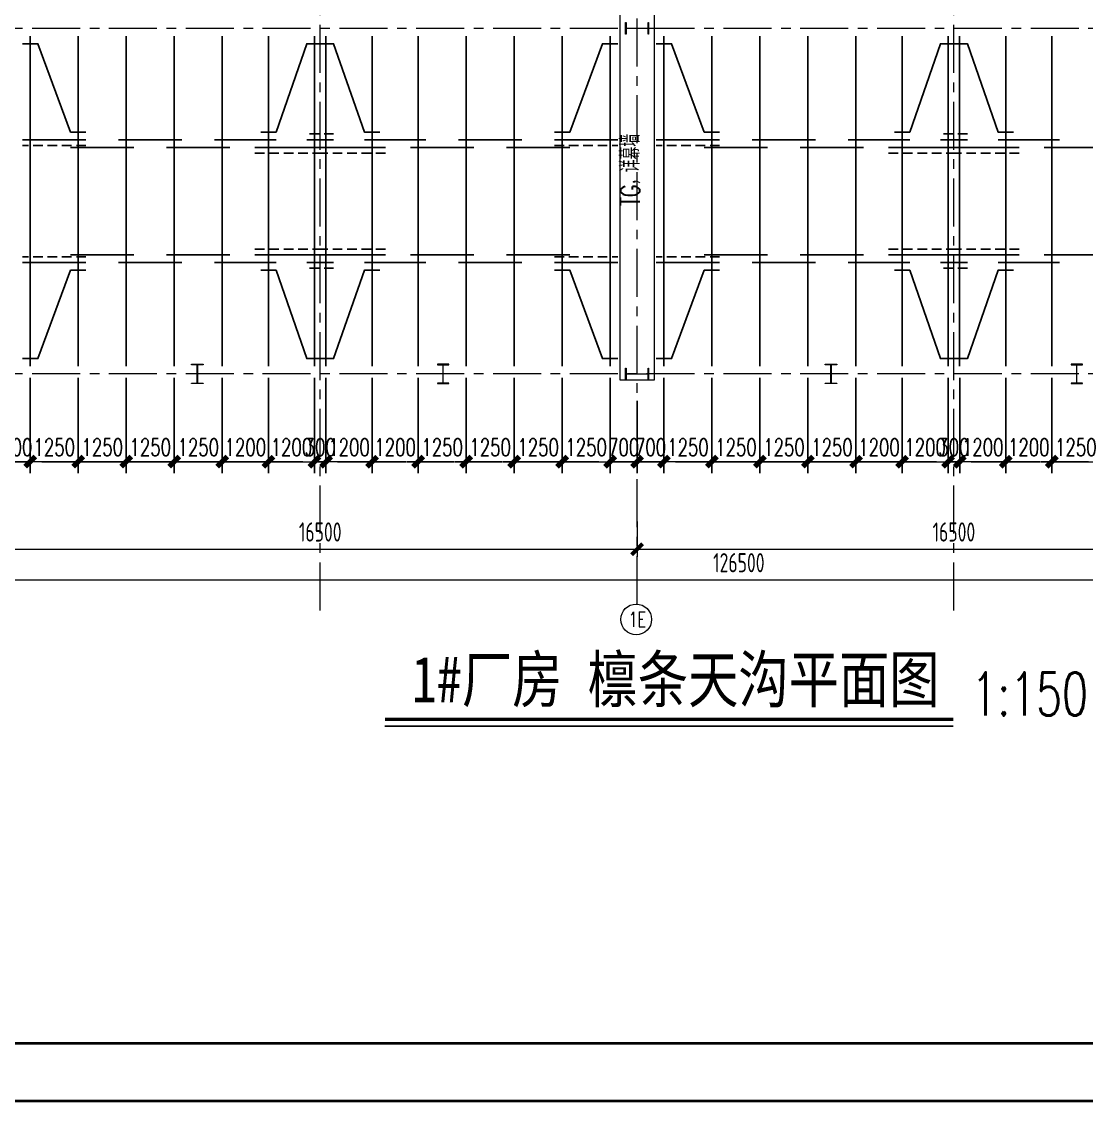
# Model space of a CAD drawing. Extents: x -1201378 to 2367219, y -619313 to 244905.
# Drawn here: x 2235117 to 2262841, y 118680 to 146827 of the extents above; entities that cross this region are included whole.
import ezdxf
from ezdxf.enums import TextEntityAlignment as Align

# ---------------------------------------------------------------- set-up
doc = ezdxf.new("R2010")
doc.units = 0
doc.header["$LTSCALE"] = 1000
doc.linetypes.add('CENTER', pattern=[2, 1.25, -0.25, 0.25, -0.25])
doc.linetypes.add('DASHED', pattern=[0.75, 0.5, -0.25])
doc.layers.get('0').update_dxf_attribs({"linetype": 'CONTINUOUS'})
doc.layers.get('Defpoints').update_dxf_attribs({"linetype": 'CONTINUOUS'})
for name, color, linetype in [('0-cxFrame', 155, 'CONTINUOUS'), ('S-SHAPE', 51, 'CONTINUOUS'), ('S-TEXT', 21, 'CONTINUOUS')]:
    doc.layers.add(name, color=color, linetype=linetype)
for name, color, linetype, lineweight in [('0-cxText', 131, 'CONTINUOUS', 25), ('S-axis', 111, 'CONTINUOUS', 0), ('S-col', 2, 'CONTINUOUS', 0), ('S-dim', 81, 'CONTINUOUS', 0), ('S-dote', 5, 'CENTER', 0), ('THIN', 7, 'CONTINUOUS', 0), ('梁', 4, 'CONTINUOUS', 18)]:
    doc.layers.add(name, color=color, linetype=linetype, lineweight=lineweight)
doc.styles.add('_TCH_AXIS', font='COMPLEX', dxfattribs={"bigfont": 'GBCBIG'})
doc.styles.add('cx_tuming', font='simhei.ttf')
doc.styles.add('cx_tuqian1', font='')
doc.styles.add('SS1', font='tj-romans1.shx', dxfattribs={"width": 0.7, "bigfont": 'tj-hztxt1.shx'})
doc.styles.add('TSSD_Dimension', font='tssdeng.shx', dxfattribs={"width": 0.7, "bigfont": 'hztxt.shx'})
doc.styles.add('TSSD_Rein', font='tj-romans1.shx', dxfattribs={"width": 0.7, "bigfont": 'tj-hztxt.shx'})
doc.styles.add('黑体', font='simhei.ttf', dxfattribs={"width": 0.8})
doc.styles.get('cx_tuqian1').set_extended_font_data('SimSun')
doc.dimstyles.new('S-150-ARCHI', dxfattribs={"dimscale": 150, "dimtxt": 3, "dimasz": 2, "dimexe": 2, "dimexo": 2, "dimgap": 1, "dimtad": 1, "dimdec": 0, "dimzin": 0, "dimdsep": 46, "dimtxsty": 'SS1', "dimblk1": 'TT', "dimblk2": 'TT', "dimsah": 1, "dimcen": 1, "dimclrd": 256, "dimclre": 256, "dimclrt": 256, "dimadec": 0, "dimazin": 0, "dimtfac": 1, "dimtdec": 0, "dimtix": 1, "dimtmove": 2, "dimatfit": 0, "dimldrblk": 'TT', "dimfxl": 2, "dimtolj": 1, "dimtzin": 0, "dimarcsym": 0})
doc.dimstyles.new('TSSD_200_200', dxfattribs={"dimtxt": 500, "dimasz": 200, "dimexe": 200, "dimexo": 500, "dimgap": 200, "dimtad": 1, "dimdec": 0, "dimzin": 0, "dimdsep": 46, "dimtxsty": 'TSSD_Dimension', "dimblk": 'ARCHTICK', "dimcen": 0, "dimdle": 200, "dimclrt": 7, "dimadec": 0, "dimazin": 0, "dimtfac": 1, "dimtdec": 0, "dimtix": 1, "dimtmove": 2, "dimatfit": 3, "dimfxl": 1, "dimtolj": 1, "dimtzin": 0, "dimarcsym": 0})

# ---------------------------------------------------------------- blocks, each defined once
blk = doc.blocks.new('TK22.A0 L(Dragon)')
at = {"layer": '0-cxFrame', "color": 7, "const_width": 0.5}
blk.add_lwpolyline([(0, 0), (-1486, 0), (-1486, 841), (0, 841)], close=True, dxfattribs=at)
at = {"layer": '0-cxFrame', "const_width": 0.5}
blk.add_lwpolyline([(-80, 10), (-1466, 10), (-1466, 831), (-80, 831)], close=True, dxfattribs=at)
at = {"style": '黑体', "flags": 4}
blk.add_attdef('图幅', text='', height=3.3, dxfattribs=at).set_placement((-40, 3), align=Align.RIGHT)
at = {"layer": '0-cxText', "flags": 4}
for tag, height, style, p in [('建设单位', 3.5, 'cx_tuming', (-45, 240)), ('项目名称', 3.5, 'cx_tuming', (-45, 210)), ('子项名称', 3.5, 'cx_tuming', (-45, 180)), ('工程编号', 3.3, 'cx_tuqian1', (-35, 165)), ('图名1', 3.5, 'cx_tuming', (-45, 87)), ('图名2', 3.5, 'cx_tuming', (-45, 79)), ('图名3', 3.5, 'cx_tuming', (-45, 71)), ('出图日期', 3.3, 'cx_tuqian1', (-39, 60)), ('专业', 3.3, 'cx_tuqian1', (-55, 52)), ('图号', 3.3, 'cx_tuqian1', (-55, 44)), ('版次', 3.3, 'cx_tuqian1', (-20, 44))]:
    blk.add_attdef(tag, text='', height=height, dxfattribs=dict(at, style=style)).set_placement(p, align=Align.MIDDLE)
at = {"layer": 'Defpoints', "color": 6, "flags": 4}
for tag, height, style, p in [('tufu', 3.3, '黑体', (-12, 12)), ('dwfname', 4, 'cx_tuqian1', (-80, 3))]:
    blk.add_attdef(tag, text='', height=height, dxfattribs=dict(at, style=style)).set_placement(p, align=Align.RIGHT)
blk = doc.blocks.new('_FZH')
at = {"layer": 'S-col'}
blk.add_lwpolyline([(-0.375, -0.188), (-0.375, 0.187), (-0.36, 0.187), (-0.36, 0.005), (0.36, 0.005), (0.36, 0.187), (0.375, 0.187), (0.375, -0.188), (0.36, -0.188), (0.36, -0.005), (-0.36, -0.005), (-0.36, -0.188)], close=True, dxfattribs=at)
blk = doc.blocks.new('w4234324')
at = {"layer": 'S-col', "xscale": 800.0000000000005, "yscale": 800.0000000000005, "zscale": 800.0000000000005}
for p in [(-193954, 750820), (-193954, 741820)]:
    blk.add_blockref('_FZH', p, dxfattribs=at)
blk = doc.blocks.new('_ArchTick')
at = {"color": 0, "linetype": 'ByBlock', "const_width": 0.5}
blk.add_lwpolyline([(-0.71, -0.71), (0.71, 0.71)], dxfattribs=at)
blk = doc.blocks.new('*D3026')
at = {"layer": 'Defpoints', "color": 0, "transparency": 16777216}
for p in [(-165358, 21687), (-148858, 21687), (-148858, 20460)]:
    blk.add_point(p, dxfattribs=at)
at = {"layer": 'S-axis', "color": 0, "lineweight": -2, "transparency": 16777216}
for p, q in [((-165358, 21187), (-165358, 20260)), ((-148858, 21187), (-148858, 20260)), ((-165558, 20460), (-148658, 20460))]:
    blk.add_line(p, q, dxfattribs=at)
at = {"layer": 'S-axis', "color": 0, "lineweight": -2, "transparency": 16777216, "xscale": 200, "yscale": 200, "zscale": 200, "rotation": 180}
blk.add_blockref('_ArchTick', (-165358, 20460), dxfattribs=at)
at = {"layer": 'S-axis', "color": 0, "lineweight": -2, "transparency": 16777216, "xscale": 200, "yscale": 200, "zscale": 200}
blk.add_blockref('_ArchTick', (-148858, 20460), dxfattribs=at)
at = {"layer": 'S-axis', "color": 7, "transparency": 16777216, "insert": (-157108, 20910), "char_height": 500, "attachment_point": 5, "style": 'TSSD_Dimension'}
blk.add_mtext('\\A1;16500', dxfattribs=at)
blk = doc.blocks.new('*D3027')
at = {"layer": 'Defpoints', "color": 0, "transparency": 16777216}
for p in [(-148858, 21687), (-132358, 21687), (-132358, 20460)]:
    blk.add_point(p, dxfattribs=at)
at = {"layer": 'S-axis', "color": 0, "lineweight": -2, "transparency": 16777216}
for p, q in [((-148858, 21187), (-148858, 20260)), ((-132358, 21187), (-132358, 20260)), ((-149058, 20460), (-132158, 20460))]:
    blk.add_line(p, q, dxfattribs=at)
at = {"layer": 'S-axis', "color": 0, "lineweight": -2, "transparency": 16777216, "xscale": 200, "yscale": 200, "zscale": 200, "rotation": 180}
blk.add_blockref('_ArchTick', (-148858, 20460), dxfattribs=at)
at = {"layer": 'S-axis', "color": 0, "lineweight": -2, "transparency": 16777216, "xscale": 200, "yscale": 200, "zscale": 200}
blk.add_blockref('_ArchTick', (-132358, 20460), dxfattribs=at)
at = {"layer": 'S-axis', "color": 7, "transparency": 16777216, "insert": (-140608, 20910), "char_height": 500, "attachment_point": 5, "style": 'TSSD_Dimension'}
blk.add_mtext('\\A1;16500', dxfattribs=at)
blk = doc.blocks.new('*D3034')
at = {"layer": 'Defpoints', "color": 0, "transparency": 16777216}
for p in [(-209458, 21587), (-82958, 21587), (-82958, 19660)]:
    blk.add_point(p, dxfattribs=at)
at = {"layer": 'S-axis', "color": 0, "lineweight": -2, "transparency": 16777216}
for p, q in [((-209458, 21087), (-209458, 19460)), ((-82958, 21087), (-82958, 19460)), ((-209658, 19660), (-82758, 19660))]:
    blk.add_line(p, q, dxfattribs=at)
at = {"layer": 'S-axis', "color": 0, "lineweight": -2, "transparency": 16777216, "xscale": 200, "yscale": 200, "zscale": 200, "rotation": 180}
blk.add_blockref('_ArchTick', (-209458, 19660), dxfattribs=at)
at = {"layer": 'S-axis', "color": 0, "lineweight": -2, "transparency": 16777216, "xscale": 200, "yscale": 200, "zscale": 200}
blk.add_blockref('_ArchTick', (-82958, 19660), dxfattribs=at)
at = {"layer": 'S-axis', "color": 7, "transparency": 16777216, "insert": (-146208, 20110), "char_height": 500, "attachment_point": 5, "style": 'TSSD_Dimension'}
blk.add_mtext('\\A1;126500', dxfattribs=at)
blk = doc.blocks.new('TT')
blk.add_line((-0.969, 0), (0.969, 0))
at = {"const_width": 0.45}
blk.add_lwpolyline([(-0.442, -0.442), (0.442, 0.442)], dxfattribs=at)
blk = doc.blocks.new('*D5303')
at = {"layer": 'Defpoints', "color": 0, "transparency": 16777216}
for p in [(2251842, 137852), (2251142, 137252), (2251842, 135366)]:
    blk.add_point(p, dxfattribs=at)
at = {"layer": 'S-dim', "lineweight": -2, "transparency": 16777216}
for p, q in [((2251842, 137552), (2251842, 135066)), ((2251142, 136952), (2251142, 135066)), ((2250842, 135366), (2250542, 135366)), ((2251142, 135366), (2251842, 135366)), ((2252142, 135366), (2252442, 135366))]:
    blk.add_line(p, q, dxfattribs=at)
at = {"layer": 'S-dim', "lineweight": -2, "transparency": 16777216, "xscale": 300, "yscale": 300, "zscale": 300}
blk.add_blockref('TT', (2251142, 135366), dxfattribs=at)
at = {"layer": 'S-dim', "lineweight": -2, "transparency": 16777216, "xscale": 300, "yscale": 300, "zscale": 300, "rotation": 180}
blk.add_blockref('TT', (2251842, 135366), dxfattribs=at)
at = {"layer": 'S-dim', "transparency": 16777216, "insert": (2251492, 135741), "char_height": 450, "attachment_point": 5, "style": 'SS1'}
blk.add_mtext('\\A1;700', dxfattribs=at)
blk = doc.blocks.new('*D5304')
at = {"layer": 'Defpoints', "color": 0, "transparency": 16777216}
for p in [(2251842, 137852), (2253092, 137852), (2253092, 135366)]:
    blk.add_point(p, dxfattribs=at)
at = {"layer": 'S-dim', "lineweight": -2, "transparency": 16777216}
for p, q in [((2251842, 137552), (2251842, 135066)), ((2253092, 137552), (2253092, 135066)), ((2252142, 135366), (2252792, 135366))]:
    blk.add_line(p, q, dxfattribs=at)
at = {"layer": 'S-dim', "lineweight": -2, "transparency": 16777216, "xscale": 300, "yscale": 300, "zscale": 300, "rotation": 180}
blk.add_blockref('TT', (2251842, 135366), dxfattribs=at)
at = {"layer": 'S-dim', "lineweight": -2, "transparency": 16777216, "xscale": 300, "yscale": 300, "zscale": 300}
blk.add_blockref('TT', (2253092, 135366), dxfattribs=at)
at = {"layer": 'S-dim', "transparency": 16777216, "insert": (2252467, 135741), "char_height": 450, "attachment_point": 5, "style": 'SS1'}
blk.add_mtext('\\A1;1250', dxfattribs=at)
blk = doc.blocks.new('*D5305')
at = {"layer": 'Defpoints', "color": 0, "transparency": 16777216}
for p in [(2253092, 137852), (2254342, 137852), (2254342, 135366)]:
    blk.add_point(p, dxfattribs=at)
at = {"layer": 'S-dim', "lineweight": -2, "transparency": 16777216}
for p, q in [((2253092, 137552), (2253092, 135066)), ((2254342, 137552), (2254342, 135066)), ((2253392, 135366), (2254042, 135366))]:
    blk.add_line(p, q, dxfattribs=at)
at = {"layer": 'S-dim', "lineweight": -2, "transparency": 16777216, "xscale": 300, "yscale": 300, "zscale": 300, "rotation": 180}
blk.add_blockref('TT', (2253092, 135366), dxfattribs=at)
at = {"layer": 'S-dim', "lineweight": -2, "transparency": 16777216, "xscale": 300, "yscale": 300, "zscale": 300}
blk.add_blockref('TT', (2254342, 135366), dxfattribs=at)
at = {"layer": 'S-dim', "transparency": 16777216, "insert": (2253717, 135741), "char_height": 450, "attachment_point": 5, "style": 'SS1'}
blk.add_mtext('\\A1;1250', dxfattribs=at)
blk = doc.blocks.new('*D5306')
at = {"layer": 'Defpoints', "color": 0, "transparency": 16777216}
for p in [(2254342, 137852), (2255592, 137852), (2255592, 135366)]:
    blk.add_point(p, dxfattribs=at)
at = {"layer": 'S-dim', "lineweight": -2, "transparency": 16777216}
for p, q in [((2254342, 137552), (2254342, 135066)), ((2255592, 137552), (2255592, 135066)), ((2254642, 135366), (2255292, 135366))]:
    blk.add_line(p, q, dxfattribs=at)
at = {"layer": 'S-dim', "lineweight": -2, "transparency": 16777216, "xscale": 300, "yscale": 300, "zscale": 300, "rotation": 180}
blk.add_blockref('TT', (2254342, 135366), dxfattribs=at)
at = {"layer": 'S-dim', "lineweight": -2, "transparency": 16777216, "xscale": 300, "yscale": 300, "zscale": 300}
blk.add_blockref('TT', (2255592, 135366), dxfattribs=at)
at = {"layer": 'S-dim', "transparency": 16777216, "insert": (2254967, 135741), "char_height": 450, "attachment_point": 5, "style": 'SS1'}
blk.add_mtext('\\A1;1250', dxfattribs=at)
blk = doc.blocks.new('*D5307')
at = {"layer": 'Defpoints', "color": 0, "transparency": 16777216}
for p in [(2255592, 137852), (2256842, 137852), (2256842, 135366)]:
    blk.add_point(p, dxfattribs=at)
at = {"layer": 'S-dim', "lineweight": -2, "transparency": 16777216}
for p, q in [((2255592, 137552), (2255592, 135066)), ((2256842, 137552), (2256842, 135066)), ((2255892, 135366), (2256542, 135366))]:
    blk.add_line(p, q, dxfattribs=at)
at = {"layer": 'S-dim', "lineweight": -2, "transparency": 16777216, "xscale": 300, "yscale": 300, "zscale": 300, "rotation": 180}
blk.add_blockref('TT', (2255592, 135366), dxfattribs=at)
at = {"layer": 'S-dim', "lineweight": -2, "transparency": 16777216, "xscale": 300, "yscale": 300, "zscale": 300}
blk.add_blockref('TT', (2256842, 135366), dxfattribs=at)
at = {"layer": 'S-dim', "transparency": 16777216, "insert": (2256217, 135741), "char_height": 450, "attachment_point": 5, "style": 'SS1'}
blk.add_mtext('\\A1;1250', dxfattribs=at)
blk = doc.blocks.new('*D5308')
at = {"layer": 'Defpoints', "color": 0, "transparency": 16777216}
for p in [(2256842, 137852), (2258042, 137852), (2258042, 135366)]:
    blk.add_point(p, dxfattribs=at)
at = {"layer": 'S-dim', "lineweight": -2, "transparency": 16777216}
for p, q in [((2256842, 137552), (2256842, 135066)), ((2258042, 137552), (2258042, 135066)), ((2257142, 135366), (2257742, 135366))]:
    blk.add_line(p, q, dxfattribs=at)
at = {"layer": 'S-dim', "lineweight": -2, "transparency": 16777216, "xscale": 300, "yscale": 300, "zscale": 300, "rotation": 180}
blk.add_blockref('TT', (2256842, 135366), dxfattribs=at)
at = {"layer": 'S-dim', "lineweight": -2, "transparency": 16777216, "xscale": 300, "yscale": 300, "zscale": 300}
blk.add_blockref('TT', (2258042, 135366), dxfattribs=at)
at = {"layer": 'S-dim', "transparency": 16777216, "insert": (2257442, 135741), "char_height": 450, "attachment_point": 5, "style": 'SS1'}
blk.add_mtext('\\A1;1200', dxfattribs=at)
blk = doc.blocks.new('*D5309')
at = {"layer": 'Defpoints', "color": 0, "transparency": 16777216}
for p in [(2258042, 137852), (2259242, 137852), (2259242, 135366)]:
    blk.add_point(p, dxfattribs=at)
at = {"layer": 'S-dim', "lineweight": -2, "transparency": 16777216}
for p, q in [((2258042, 137552), (2258042, 135066)), ((2259242, 137552), (2259242, 135066)), ((2258342, 135366), (2258942, 135366))]:
    blk.add_line(p, q, dxfattribs=at)
at = {"layer": 'S-dim', "lineweight": -2, "transparency": 16777216, "xscale": 300, "yscale": 300, "zscale": 300, "rotation": 180}
blk.add_blockref('TT', (2258042, 135366), dxfattribs=at)
at = {"layer": 'S-dim', "lineweight": -2, "transparency": 16777216, "xscale": 300, "yscale": 300, "zscale": 300}
blk.add_blockref('TT', (2259242, 135366), dxfattribs=at)
at = {"layer": 'S-dim', "transparency": 16777216, "insert": (2258642, 135741), "char_height": 450, "attachment_point": 5, "style": 'SS1'}
blk.add_mtext('\\A1;1200', dxfattribs=at)
blk = doc.blocks.new('*D5310')
at = {"layer": 'Defpoints', "color": 0, "transparency": 16777216}
for p in [(2259242, 137852), (2259542, 137852), (2259542, 135366)]:
    blk.add_point(p, dxfattribs=at)
at = {"layer": 'S-dim', "lineweight": -2, "transparency": 16777216}
for p, q in [((2259242, 137552), (2259242, 135066)), ((2259542, 137552), (2259542, 135066)), ((2258942, 135366), (2258642, 135366)), ((2259242, 135366), (2259542, 135366)), ((2259842, 135366), (2260142, 135366))]:
    blk.add_line(p, q, dxfattribs=at)
at = {"layer": 'S-dim', "lineweight": -2, "transparency": 16777216, "xscale": 300, "yscale": 300, "zscale": 300}
blk.add_blockref('TT', (2259242, 135366), dxfattribs=at)
at = {"layer": 'S-dim', "lineweight": -2, "transparency": 16777216, "xscale": 300, "yscale": 300, "zscale": 300, "rotation": 180}
blk.add_blockref('TT', (2259542, 135366), dxfattribs=at)
at = {"layer": 'S-dim', "transparency": 16777216, "insert": (2259392, 135741), "char_height": 450, "attachment_point": 5, "style": 'SS1'}
blk.add_mtext('\\A1;300', dxfattribs=at)
blk = doc.blocks.new('*D5311')
at = {"layer": 'Defpoints', "color": 0, "transparency": 16777216}
for p in [(2259542, 137852), (2260742, 137852), (2260742, 135366)]:
    blk.add_point(p, dxfattribs=at)
at = {"layer": 'S-dim', "lineweight": -2, "transparency": 16777216}
for p, q in [((2259542, 137552), (2259542, 135066)), ((2260742, 137552), (2260742, 135066)), ((2259842, 135366), (2260442, 135366))]:
    blk.add_line(p, q, dxfattribs=at)
at = {"layer": 'S-dim', "lineweight": -2, "transparency": 16777216, "xscale": 300, "yscale": 300, "zscale": 300, "rotation": 180}
blk.add_blockref('TT', (2259542, 135366), dxfattribs=at)
at = {"layer": 'S-dim', "lineweight": -2, "transparency": 16777216, "xscale": 300, "yscale": 300, "zscale": 300}
blk.add_blockref('TT', (2260742, 135366), dxfattribs=at)
at = {"layer": 'S-dim', "transparency": 16777216, "insert": (2260142, 135741), "char_height": 450, "attachment_point": 5, "style": 'SS1'}
blk.add_mtext('\\A1;1200', dxfattribs=at)
blk = doc.blocks.new('*D5312')
at = {"layer": 'Defpoints', "color": 0, "transparency": 16777216}
for p in [(2260742, 137852), (2261942, 137852), (2261942, 135366)]:
    blk.add_point(p, dxfattribs=at)
at = {"layer": 'S-dim', "lineweight": -2, "transparency": 16777216}
for p, q in [((2260742, 137552), (2260742, 135066)), ((2261942, 137552), (2261942, 135066)), ((2261042, 135366), (2261642, 135366))]:
    blk.add_line(p, q, dxfattribs=at)
at = {"layer": 'S-dim', "lineweight": -2, "transparency": 16777216, "xscale": 300, "yscale": 300, "zscale": 300, "rotation": 180}
blk.add_blockref('TT', (2260742, 135366), dxfattribs=at)
at = {"layer": 'S-dim', "lineweight": -2, "transparency": 16777216, "xscale": 300, "yscale": 300, "zscale": 300}
blk.add_blockref('TT', (2261942, 135366), dxfattribs=at)
at = {"layer": 'S-dim', "transparency": 16777216, "insert": (2261342, 135741), "char_height": 450, "attachment_point": 5, "style": 'SS1'}
blk.add_mtext('\\A1;1200', dxfattribs=at)
blk = doc.blocks.new('*D5313')
at = {"layer": 'Defpoints', "color": 0, "transparency": 16777216}
for p in [(2261942, 137852), (2263192, 137852), (2263192, 135366)]:
    blk.add_point(p, dxfattribs=at)
at = {"layer": 'S-dim', "lineweight": -2, "transparency": 16777216}
for p, q in [((2261942, 137552), (2261942, 135066)), ((2263192, 137552), (2263192, 135066)), ((2262242, 135366), (2262892, 135366))]:
    blk.add_line(p, q, dxfattribs=at)
at = {"layer": 'S-dim', "lineweight": -2, "transparency": 16777216, "xscale": 300, "yscale": 300, "zscale": 300, "rotation": 180}
blk.add_blockref('TT', (2261942, 135366), dxfattribs=at)
at = {"layer": 'S-dim', "lineweight": -2, "transparency": 16777216, "xscale": 300, "yscale": 300, "zscale": 300}
blk.add_blockref('TT', (2263192, 135366), dxfattribs=at)
at = {"layer": 'S-dim', "transparency": 16777216, "insert": (2262567, 135741), "char_height": 450, "attachment_point": 5, "style": 'SS1'}
blk.add_mtext('\\A1;1250', dxfattribs=at)
blk = doc.blocks.new('*D5318')
at = {"layer": 'Defpoints', "color": 0, "transparency": 16777216}
for p in [(2235342, 137852), (2234642, 137252), (2235342, 135366)]:
    blk.add_point(p, dxfattribs=at)
at = {"layer": 'S-dim', "lineweight": -2, "transparency": 16777216}
for p, q in [((2235342, 137552), (2235342, 135066)), ((2234642, 136952), (2234642, 135066)), ((2234342, 135366), (2234042, 135366)), ((2234642, 135366), (2235342, 135366)), ((2235642, 135366), (2235942, 135366))]:
    blk.add_line(p, q, dxfattribs=at)
at = {"layer": 'S-dim', "lineweight": -2, "transparency": 16777216, "xscale": 300, "yscale": 300, "zscale": 300}
blk.add_blockref('TT', (2234642, 135366), dxfattribs=at)
at = {"layer": 'S-dim', "lineweight": -2, "transparency": 16777216, "xscale": 300, "yscale": 300, "zscale": 300, "rotation": 180}
blk.add_blockref('TT', (2235342, 135366), dxfattribs=at)
at = {"layer": 'S-dim', "transparency": 16777216, "insert": (2234992, 135741), "char_height": 450, "attachment_point": 5, "style": 'SS1'}
blk.add_mtext('\\A1;700', dxfattribs=at)
blk = doc.blocks.new('*D5319')
at = {"layer": 'Defpoints', "color": 0, "transparency": 16777216}
for p in [(2235342, 137852), (2236592, 137852), (2236592, 135366)]:
    blk.add_point(p, dxfattribs=at)
at = {"layer": 'S-dim', "lineweight": -2, "transparency": 16777216}
for p, q in [((2235342, 137552), (2235342, 135066)), ((2236592, 137552), (2236592, 135066)), ((2235642, 135366), (2236292, 135366))]:
    blk.add_line(p, q, dxfattribs=at)
at = {"layer": 'S-dim', "lineweight": -2, "transparency": 16777216, "xscale": 300, "yscale": 300, "zscale": 300, "rotation": 180}
blk.add_blockref('TT', (2235342, 135366), dxfattribs=at)
at = {"layer": 'S-dim', "lineweight": -2, "transparency": 16777216, "xscale": 300, "yscale": 300, "zscale": 300}
blk.add_blockref('TT', (2236592, 135366), dxfattribs=at)
at = {"layer": 'S-dim', "transparency": 16777216, "insert": (2235967, 135741), "char_height": 450, "attachment_point": 5, "style": 'SS1'}
blk.add_mtext('\\A1;1250', dxfattribs=at)
blk = doc.blocks.new('*D5320')
at = {"layer": 'Defpoints', "color": 0, "transparency": 16777216}
for p in [(2236592, 137852), (2237842, 137852), (2237842, 135366)]:
    blk.add_point(p, dxfattribs=at)
at = {"layer": 'S-dim', "lineweight": -2, "transparency": 16777216}
for p, q in [((2236592, 137552), (2236592, 135066)), ((2237842, 137552), (2237842, 135066)), ((2236892, 135366), (2237542, 135366))]:
    blk.add_line(p, q, dxfattribs=at)
at = {"layer": 'S-dim', "lineweight": -2, "transparency": 16777216, "xscale": 300, "yscale": 300, "zscale": 300, "rotation": 180}
blk.add_blockref('TT', (2236592, 135366), dxfattribs=at)
at = {"layer": 'S-dim', "lineweight": -2, "transparency": 16777216, "xscale": 300, "yscale": 300, "zscale": 300}
blk.add_blockref('TT', (2237842, 135366), dxfattribs=at)
at = {"layer": 'S-dim', "transparency": 16777216, "insert": (2237217, 135741), "char_height": 450, "attachment_point": 5, "style": 'SS1'}
blk.add_mtext('\\A1;1250', dxfattribs=at)
blk = doc.blocks.new('*D5321')
at = {"layer": 'Defpoints', "color": 0, "transparency": 16777216}
for p in [(2237842, 137852), (2239092, 137852), (2239092, 135366)]:
    blk.add_point(p, dxfattribs=at)
at = {"layer": 'S-dim', "lineweight": -2, "transparency": 16777216}
for p, q in [((2237842, 137552), (2237842, 135066)), ((2239092, 137552), (2239092, 135066)), ((2238142, 135366), (2238792, 135366))]:
    blk.add_line(p, q, dxfattribs=at)
at = {"layer": 'S-dim', "lineweight": -2, "transparency": 16777216, "xscale": 300, "yscale": 300, "zscale": 300, "rotation": 180}
blk.add_blockref('TT', (2237842, 135366), dxfattribs=at)
at = {"layer": 'S-dim', "lineweight": -2, "transparency": 16777216, "xscale": 300, "yscale": 300, "zscale": 300}
blk.add_blockref('TT', (2239092, 135366), dxfattribs=at)
at = {"layer": 'S-dim', "transparency": 16777216, "insert": (2238467, 135741), "char_height": 450, "attachment_point": 5, "style": 'SS1'}
blk.add_mtext('\\A1;1250', dxfattribs=at)
blk = doc.blocks.new('*D5322')
at = {"layer": 'Defpoints', "color": 0, "transparency": 16777216}
for p in [(2239092, 137852), (2240342, 137852), (2240342, 135366)]:
    blk.add_point(p, dxfattribs=at)
at = {"layer": 'S-dim', "lineweight": -2, "transparency": 16777216}
for p, q in [((2239092, 137552), (2239092, 135066)), ((2240342, 137552), (2240342, 135066)), ((2239392, 135366), (2240042, 135366))]:
    blk.add_line(p, q, dxfattribs=at)
at = {"layer": 'S-dim', "lineweight": -2, "transparency": 16777216, "xscale": 300, "yscale": 300, "zscale": 300, "rotation": 180}
blk.add_blockref('TT', (2239092, 135366), dxfattribs=at)
at = {"layer": 'S-dim', "lineweight": -2, "transparency": 16777216, "xscale": 300, "yscale": 300, "zscale": 300}
blk.add_blockref('TT', (2240342, 135366), dxfattribs=at)
at = {"layer": 'S-dim', "transparency": 16777216, "insert": (2239717, 135741), "char_height": 450, "attachment_point": 5, "style": 'SS1'}
blk.add_mtext('\\A1;1250', dxfattribs=at)
blk = doc.blocks.new('*D5323')
at = {"layer": 'Defpoints', "color": 0, "transparency": 16777216}
for p in [(2240342, 137852), (2241542, 137852), (2241542, 135366)]:
    blk.add_point(p, dxfattribs=at)
at = {"layer": 'S-dim', "lineweight": -2, "transparency": 16777216}
for p, q in [((2240342, 137552), (2240342, 135066)), ((2241542, 137552), (2241542, 135066)), ((2240642, 135366), (2241242, 135366))]:
    blk.add_line(p, q, dxfattribs=at)
at = {"layer": 'S-dim', "lineweight": -2, "transparency": 16777216, "xscale": 300, "yscale": 300, "zscale": 300, "rotation": 180}
blk.add_blockref('TT', (2240342, 135366), dxfattribs=at)
at = {"layer": 'S-dim', "lineweight": -2, "transparency": 16777216, "xscale": 300, "yscale": 300, "zscale": 300}
blk.add_blockref('TT', (2241542, 135366), dxfattribs=at)
at = {"layer": 'S-dim', "transparency": 16777216, "insert": (2240942, 135741), "char_height": 450, "attachment_point": 5, "style": 'SS1'}
blk.add_mtext('\\A1;1200', dxfattribs=at)
blk = doc.blocks.new('*D5324')
at = {"layer": 'Defpoints', "color": 0, "transparency": 16777216}
for p in [(2241542, 137852), (2242742, 137852), (2242742, 135366)]:
    blk.add_point(p, dxfattribs=at)
at = {"layer": 'S-dim', "lineweight": -2, "transparency": 16777216}
for p, q in [((2241542, 137552), (2241542, 135066)), ((2242742, 137552), (2242742, 135066)), ((2241842, 135366), (2242442, 135366))]:
    blk.add_line(p, q, dxfattribs=at)
at = {"layer": 'S-dim', "lineweight": -2, "transparency": 16777216, "xscale": 300, "yscale": 300, "zscale": 300, "rotation": 180}
blk.add_blockref('TT', (2241542, 135366), dxfattribs=at)
at = {"layer": 'S-dim', "lineweight": -2, "transparency": 16777216, "xscale": 300, "yscale": 300, "zscale": 300}
blk.add_blockref('TT', (2242742, 135366), dxfattribs=at)
at = {"layer": 'S-dim', "transparency": 16777216, "insert": (2242142, 135741), "char_height": 450, "attachment_point": 5, "style": 'SS1'}
blk.add_mtext('\\A1;1200', dxfattribs=at)
blk = doc.blocks.new('*D5325')
at = {"layer": 'Defpoints', "color": 0, "transparency": 16777216}
for p in [(2242742, 137852), (2243042, 137852), (2243042, 135366)]:
    blk.add_point(p, dxfattribs=at)
at = {"layer": 'S-dim', "lineweight": -2, "transparency": 16777216}
for p, q in [((2242742, 137552), (2242742, 135066)), ((2243042, 137552), (2243042, 135066)), ((2242442, 135366), (2242142, 135366)), ((2242742, 135366), (2243042, 135366)), ((2243342, 135366), (2243642, 135366))]:
    blk.add_line(p, q, dxfattribs=at)
at = {"layer": 'S-dim', "lineweight": -2, "transparency": 16777216, "xscale": 300, "yscale": 300, "zscale": 300}
blk.add_blockref('TT', (2242742, 135366), dxfattribs=at)
at = {"layer": 'S-dim', "lineweight": -2, "transparency": 16777216, "xscale": 300, "yscale": 300, "zscale": 300, "rotation": 180}
blk.add_blockref('TT', (2243042, 135366), dxfattribs=at)
at = {"layer": 'S-dim', "transparency": 16777216, "insert": (2242892, 135741), "char_height": 450, "attachment_point": 5, "style": 'SS1'}
blk.add_mtext('\\A1;300', dxfattribs=at)
blk = doc.blocks.new('*D5326')
at = {"layer": 'Defpoints', "color": 0, "transparency": 16777216}
for p in [(2243042, 137852), (2244242, 137852), (2244242, 135366)]:
    blk.add_point(p, dxfattribs=at)
at = {"layer": 'S-dim', "lineweight": -2, "transparency": 16777216}
for p, q in [((2243042, 137552), (2243042, 135066)), ((2244242, 137552), (2244242, 135066)), ((2243342, 135366), (2243942, 135366))]:
    blk.add_line(p, q, dxfattribs=at)
at = {"layer": 'S-dim', "lineweight": -2, "transparency": 16777216, "xscale": 300, "yscale": 300, "zscale": 300, "rotation": 180}
blk.add_blockref('TT', (2243042, 135366), dxfattribs=at)
at = {"layer": 'S-dim', "lineweight": -2, "transparency": 16777216, "xscale": 300, "yscale": 300, "zscale": 300}
blk.add_blockref('TT', (2244242, 135366), dxfattribs=at)
at = {"layer": 'S-dim', "transparency": 16777216, "insert": (2243642, 135741), "char_height": 450, "attachment_point": 5, "style": 'SS1'}
blk.add_mtext('\\A1;1200', dxfattribs=at)
blk = doc.blocks.new('*D5327')
at = {"layer": 'Defpoints', "color": 0, "transparency": 16777216}
for p in [(2244242, 137852), (2245442, 137852), (2245442, 135366)]:
    blk.add_point(p, dxfattribs=at)
at = {"layer": 'S-dim', "lineweight": -2, "transparency": 16777216}
for p, q in [((2244242, 137552), (2244242, 135066)), ((2245442, 137552), (2245442, 135066)), ((2244542, 135366), (2245142, 135366))]:
    blk.add_line(p, q, dxfattribs=at)
at = {"layer": 'S-dim', "lineweight": -2, "transparency": 16777216, "xscale": 300, "yscale": 300, "zscale": 300, "rotation": 180}
blk.add_blockref('TT', (2244242, 135366), dxfattribs=at)
at = {"layer": 'S-dim', "lineweight": -2, "transparency": 16777216, "xscale": 300, "yscale": 300, "zscale": 300}
blk.add_blockref('TT', (2245442, 135366), dxfattribs=at)
at = {"layer": 'S-dim', "transparency": 16777216, "insert": (2244842, 135741), "char_height": 450, "attachment_point": 5, "style": 'SS1'}
blk.add_mtext('\\A1;1200', dxfattribs=at)
blk = doc.blocks.new('*D5328')
at = {"layer": 'Defpoints', "color": 0, "transparency": 16777216}
for p in [(2245442, 137852), (2246692, 137852), (2246692, 135366)]:
    blk.add_point(p, dxfattribs=at)
at = {"layer": 'S-dim', "lineweight": -2, "transparency": 16777216}
for p, q in [((2245442, 137552), (2245442, 135066)), ((2246692, 137552), (2246692, 135066)), ((2245742, 135366), (2246392, 135366))]:
    blk.add_line(p, q, dxfattribs=at)
at = {"layer": 'S-dim', "lineweight": -2, "transparency": 16777216, "xscale": 300, "yscale": 300, "zscale": 300, "rotation": 180}
blk.add_blockref('TT', (2245442, 135366), dxfattribs=at)
at = {"layer": 'S-dim', "lineweight": -2, "transparency": 16777216, "xscale": 300, "yscale": 300, "zscale": 300}
blk.add_blockref('TT', (2246692, 135366), dxfattribs=at)
at = {"layer": 'S-dim', "transparency": 16777216, "insert": (2246067, 135741), "char_height": 450, "attachment_point": 5, "style": 'SS1'}
blk.add_mtext('\\A1;1250', dxfattribs=at)
blk = doc.blocks.new('*D5329')
at = {"layer": 'Defpoints', "color": 0, "transparency": 16777216}
for p in [(2246692, 137852), (2247942, 137852), (2247942, 135366)]:
    blk.add_point(p, dxfattribs=at)
at = {"layer": 'S-dim', "lineweight": -2, "transparency": 16777216}
for p, q in [((2246692, 137552), (2246692, 135066)), ((2247942, 137552), (2247942, 135066)), ((2246992, 135366), (2247642, 135366))]:
    blk.add_line(p, q, dxfattribs=at)
at = {"layer": 'S-dim', "lineweight": -2, "transparency": 16777216, "xscale": 300, "yscale": 300, "zscale": 300, "rotation": 180}
blk.add_blockref('TT', (2246692, 135366), dxfattribs=at)
at = {"layer": 'S-dim', "lineweight": -2, "transparency": 16777216, "xscale": 300, "yscale": 300, "zscale": 300}
blk.add_blockref('TT', (2247942, 135366), dxfattribs=at)
at = {"layer": 'S-dim', "transparency": 16777216, "insert": (2247317, 135741), "char_height": 450, "attachment_point": 5, "style": 'SS1'}
blk.add_mtext('\\A1;1250', dxfattribs=at)
blk = doc.blocks.new('*D5330')
at = {"layer": 'Defpoints', "color": 0, "transparency": 16777216}
for p in [(2247942, 137852), (2249192, 137852), (2249192, 135366)]:
    blk.add_point(p, dxfattribs=at)
at = {"layer": 'S-dim', "lineweight": -2, "transparency": 16777216}
for p, q in [((2247942, 137552), (2247942, 135066)), ((2249192, 137552), (2249192, 135066)), ((2248242, 135366), (2248892, 135366))]:
    blk.add_line(p, q, dxfattribs=at)
at = {"layer": 'S-dim', "lineweight": -2, "transparency": 16777216, "xscale": 300, "yscale": 300, "zscale": 300, "rotation": 180}
blk.add_blockref('TT', (2247942, 135366), dxfattribs=at)
at = {"layer": 'S-dim', "lineweight": -2, "transparency": 16777216, "xscale": 300, "yscale": 300, "zscale": 300}
blk.add_blockref('TT', (2249192, 135366), dxfattribs=at)
at = {"layer": 'S-dim', "transparency": 16777216, "insert": (2248567, 135741), "char_height": 450, "attachment_point": 5, "style": 'SS1'}
blk.add_mtext('\\A1;1250', dxfattribs=at)
blk = doc.blocks.new('*D5331')
at = {"layer": 'Defpoints', "color": 0, "transparency": 16777216}
for p in [(2249192, 137852), (2250442, 137852), (2250442, 135366)]:
    blk.add_point(p, dxfattribs=at)
at = {"layer": 'S-dim', "lineweight": -2, "transparency": 16777216}
for p, q in [((2249192, 137552), (2249192, 135066)), ((2250442, 137552), (2250442, 135066)), ((2249492, 135366), (2250142, 135366))]:
    blk.add_line(p, q, dxfattribs=at)
at = {"layer": 'S-dim', "lineweight": -2, "transparency": 16777216, "xscale": 300, "yscale": 300, "zscale": 300, "rotation": 180}
blk.add_blockref('TT', (2249192, 135366), dxfattribs=at)
at = {"layer": 'S-dim', "lineweight": -2, "transparency": 16777216, "xscale": 300, "yscale": 300, "zscale": 300}
blk.add_blockref('TT', (2250442, 135366), dxfattribs=at)
at = {"layer": 'S-dim', "transparency": 16777216, "insert": (2249817, 135741), "char_height": 450, "attachment_point": 5, "style": 'SS1'}
blk.add_mtext('\\A1;1250', dxfattribs=at)
blk = doc.blocks.new('*D5332')
at = {"layer": 'Defpoints', "color": 0, "transparency": 16777216}
for p in [(2250442, 137852), (2251142, 137252), (2251142, 135366)]:
    blk.add_point(p, dxfattribs=at)
at = {"layer": 'S-dim', "lineweight": -2, "transparency": 16777216}
for p, q in [((2250442, 137552), (2250442, 135066)), ((2251142, 136952), (2251142, 135066)), ((2250142, 135366), (2249842, 135366)), ((2250442, 135366), (2251142, 135366)), ((2251442, 135366), (2251742, 135366))]:
    blk.add_line(p, q, dxfattribs=at)
at = {"layer": 'S-dim', "lineweight": -2, "transparency": 16777216, "xscale": 300, "yscale": 300, "zscale": 300}
blk.add_blockref('TT', (2250442, 135366), dxfattribs=at)
at = {"layer": 'S-dim', "lineweight": -2, "transparency": 16777216, "xscale": 300, "yscale": 300, "zscale": 300, "rotation": 180}
blk.add_blockref('TT', (2251142, 135366), dxfattribs=at)
at = {"layer": 'S-dim', "transparency": 16777216, "insert": (2250792, 135741), "char_height": 450, "attachment_point": 5, "style": 'SS1'}
blk.add_mtext('\\A1;700', dxfattribs=at)
blk = doc.blocks.new('*D5347')
at = {"layer": 'Defpoints', "color": 0, "transparency": 16777216}
for p in [(2233942, 137852), (2234642, 137252), (2234642, 135366)]:
    blk.add_point(p, dxfattribs=at)
at = {"layer": 'S-dim', "lineweight": -2, "transparency": 16777216}
for p, q in [((2233942, 137552), (2233942, 135066)), ((2234642, 136952), (2234642, 135066)), ((2233642, 135366), (2233342, 135366)), ((2233942, 135366), (2234642, 135366)), ((2234942, 135366), (2235242, 135366))]:
    blk.add_line(p, q, dxfattribs=at)
at = {"layer": 'S-dim', "lineweight": -2, "transparency": 16777216, "xscale": 300, "yscale": 300, "zscale": 300}
blk.add_blockref('TT', (2233942, 135366), dxfattribs=at)
at = {"layer": 'S-dim', "lineweight": -2, "transparency": 16777216, "xscale": 300, "yscale": 300, "zscale": 300, "rotation": 180}
blk.add_blockref('TT', (2234642, 135366), dxfattribs=at)
at = {"layer": 'S-dim', "transparency": 16777216, "insert": (2234292, 135741), "char_height": 450, "attachment_point": 5, "style": 'SS1'}
blk.add_mtext('\\A1;700', dxfattribs=at)
blk = doc.blocks.new('1#轴网')
at = {"layer": 'S-axis'}
blk.add_circle((-148881.2, 18633.1), 400, dxfattribs=at)
at = {"layer": 'S-dote'}
for p, q in [((-157108.5, 18867), (-157108.5, 124689.3)), ((-148858.5, 19032.5), (-148858.5, 124689.3)), ((-140608.5, 18867), (-140608.5, 124689.3)), ((-99358.5, 34027), (-216950.7, 34027)), ((-99358.5, 25027), (-216950.7, 25027))]:
    blk.add_line(p, q, dxfattribs=at)
at = {"layer": 'S-axis', "style": '_TCH_AXIS', "width": 0.705882}
blk.add_text('1E', height=387.75, dxfattribs=at).set_placement((-149083.3, 18439.2))
at = {"layer": 'S-axis'}
for p1, p2, distance, picture, middle in [((-165358.5, 21687), (-148858.5, 21687), -1226.7, '*D3026', (-157108.5, 20910.3)), ((-148858.5, 21687), (-132358.5, 21687), -1226.7, '*D3027', (-140608.5, 20910.3)), ((-209458.5, 21587), (-82958.5, 21587), -1926.7, '*D3034', (-146208.5, 20110.3))]:
    dim = blk.add_aligned_dim(p1=p1, p2=p2, distance=distance, dimstyle='TSSD_200_200', dxfattribs=at)
    dim.commit()
    dim.dimension.update_dxf_attribs({"geometry": picture, "text_midpoint": middle})

msp = doc.modelspace()

# ---------------------------------------------------------------- linework, layer by layer
at = {"layer": 'S-col'}
for points in [[(2239841.5, 137401.8), (2239541.5, 137401.8), (2239541.5, 137413.8), (2239687.5, 137413.8), (2239687.5, 137889.8), (2239541.5, 137889.8), (2239541.5, 137901.8), (2239841.5, 137901.8), (2239841.5, 137889.8), (2239695.5, 137889.8), (2239695.5, 137413.8), (2239841.5, 137413.8)], [(2245941.5, 137401.8), (2246241.5, 137401.8), (2246241.5, 137413.8), (2246095.5, 137413.8), (2246095.5, 137889.8), (2246241.5, 137889.8), (2246241.5, 137901.8), (2245941.5, 137901.8), (2245941.5, 137889.8), (2246087.5, 137889.8), (2246087.5, 137413.8), (2245941.5, 137413.8)], [(2256341.5, 137401.8), (2256041.5, 137401.8), (2256041.5, 137413.8), (2256187.5, 137413.8), (2256187.5, 137889.8), (2256041.5, 137889.8), (2256041.5, 137901.8), (2256341.5, 137901.8), (2256341.5, 137889.8), (2256195.5, 137889.8), (2256195.5, 137413.8), (2256341.5, 137413.8)], [(2262441.5, 137401.8), (2262741.5, 137401.8), (2262741.5, 137413.8), (2262595.5, 137413.8), (2262595.5, 137889.8), (2262741.5, 137889.8), (2262741.5, 137901.8), (2262441.5, 137901.8), (2262441.5, 137889.8), (2262587.5, 137889.8), (2262587.5, 137413.8), (2262441.5, 137413.8)]]:
    msp.add_lwpolyline(points, close=True, dxfattribs=at)
at = {"layer": 'S-SHAPE'}
for p, q in [((2235341.5, 137851.8), (2235341.5, 146451.8)), ((2236591.5, 137851.8), (2236591.5, 146451.8)), ((2237841.5, 137851.8), (2237841.5, 146451.8)), ((2239091.5, 137851.8), (2239091.5, 146451.8)), ((2240341.5, 137851.8), (2240341.5, 146451.8)), ((2241541.5, 137851.8), (2241541.5, 146451.8)), ((2242741.5, 137851.8), (2242741.5, 146451.8)), ((2243041.5, 137851.8), (2243041.5, 146451.8)), ((2244241.5, 137851.8), (2244241.5, 146451.8)), ((2245441.5, 137851.8), (2245441.5, 146451.8)), ((2246691.5, 137851.8), (2246691.5, 146451.8)), ((2247941.5, 137851.8), (2247941.5, 146451.8)), ((2249191.5, 137851.8), (2249191.5, 146451.8)), ((2250441.5, 137851.8), (2250441.5, 146451.8)), ((2251841.5, 137851.8), (2251841.5, 146451.8)), ((2253091.5, 137851.8), (2253091.5, 146451.8)), ((2254341.5, 137851.8), (2254341.5, 146451.8)), ((2255591.5, 137851.8), (2255591.5, 146451.8)), ((2256841.5, 137851.8), (2256841.5, 146451.8)), ((2258041.5, 137851.8), (2258041.5, 146451.8)), ((2259241.5, 137851.8), (2259241.5, 146451.8)), ((2259541.5, 137851.8), (2259541.5, 146451.8)), ((2260741.5, 137851.8), (2260741.5, 146451.8)), ((2261941.5, 137851.8), (2261941.5, 146451.8)), ((2236791.5, 143751.8), (2235141.5, 143751.8)), ((2236391.5, 143551.8), (2238041.5, 143551.8)), ((2239291.5, 143751.8), (2237641.5, 143751.8)), ((2238891.5, 143551.8), (2240541.5, 143551.8)), ((2241741.5, 143751.8), (2240141.5, 143751.8)), ((2241191.5, 143551.8), (2242941.5, 143551.8)), ((2243241.5, 143751.8), (2242541.5, 143751.8)), ((2244591.5, 143551.8), (2242841.5, 143551.8)), ((2244041.5, 143751.8), (2245641.5, 143751.8)), ((2246891.5, 143551.8), (2245241.5, 143551.8)), ((2246491.5, 143751.8), (2248141.5, 143751.8)), ((2249391.5, 143551.8), (2247741.5, 143551.8)), ((2248991.5, 143751.8), (2250641.5, 143751.8)), ((2253291.5, 143751.8), (2251641.5, 143751.8)), ((2252891.5, 143551.8), (2254541.5, 143551.8)), ((2255791.5, 143751.8), (2254141.5, 143751.8)), ((2255391.5, 143551.8), (2257041.5, 143551.8)), ((2258241.5, 143751.8), (2256641.5, 143751.8)), ((2257691.5, 143551.8), (2259441.5, 143551.8)), ((2259741.5, 143751.8), (2259041.5, 143751.8)), ((2261091.5, 143551.8), (2259341.5, 143551.8)), ((2260541.5, 143751.8), (2262141.5, 143751.8)), ((2263391.5, 143551.8), (2261741.5, 143551.8)), ((2236391.5, 140751.8), (2238041.5, 140751.8)), ((2238891.5, 140751.8), (2240541.5, 140751.8)), ((2241191.5, 140751.8), (2242941.5, 140751.8)), ((2244591.5, 140751.8), (2242841.5, 140751.8)), ((2246891.5, 140751.8), (2245241.5, 140751.8)), ((2249391.5, 140751.8), (2247741.5, 140751.8)), ((2252891.5, 140751.8), (2254541.5, 140751.8)), ((2255391.5, 140751.8), (2257041.5, 140751.8)), ((2257691.5, 140751.8), (2259441.5, 140751.8)), ((2261091.5, 140751.8), (2259341.5, 140751.8)), ((2263391.5, 140751.8), (2261741.5, 140751.8)), ((2236791.5, 140551.8), (2235141.5, 140551.8)), ((2239291.5, 140551.8), (2237641.5, 140551.8)), ((2241741.5, 140551.8), (2240141.5, 140551.8)), ((2243241.5, 140551.8), (2242541.5, 140551.8)), ((2244041.5, 140551.8), (2245641.5, 140551.8)), ((2246491.5, 140551.8), (2248141.5, 140551.8)), ((2248991.5, 140551.8), (2250641.5, 140551.8)), ((2253291.5, 140551.8), (2251641.5, 140551.8)), ((2255791.5, 140551.8), (2254141.5, 140551.8)), ((2258241.5, 140551.8), (2256641.5, 140551.8)), ((2259741.5, 140551.8), (2259041.5, 140551.8)), ((2260541.5, 140551.8), (2262141.5, 140551.8))]:
    msp.add_line(p, q, dxfattribs=at)
at = {"layer": 'S-SHAPE', "linetype": 'DASHED', "ltscale": 0.5}
for p, q in [((2243241.5, 143901.8), (2242541.5, 143901.8)), ((2259741.5, 143901.8), (2259041.5, 143901.8)), ((2236791.5, 143601.8), (2235141.5, 143601.8)), ((2248991.5, 143601.8), (2250641.5, 143601.8)), ((2253291.5, 143601.8), (2251641.5, 143601.8)), ((2241191.5, 143401.8), (2242941.5, 143401.8)), ((2244591.5, 143401.8), (2242841.5, 143401.8)), ((2257691.5, 143401.8), (2259441.5, 143401.8)), ((2261091.5, 143401.8), (2259341.5, 143401.8)), ((2241191.5, 140901.8), (2242941.5, 140901.8)), ((2244591.5, 140901.8), (2242841.5, 140901.8)), ((2257691.5, 140901.8), (2259441.5, 140901.8)), ((2261091.5, 140901.8), (2259341.5, 140901.8)), ((2236791.5, 140701.8), (2235141.5, 140701.8)), ((2248991.5, 140701.8), (2250641.5, 140701.8)), ((2253291.5, 140701.8), (2251641.5, 140701.8)), ((2243241.5, 140401.8), (2242541.5, 140401.8)), ((2259741.5, 140401.8), (2259041.5, 140401.8))]:
    msp.add_line(p, q, dxfattribs=at)
at = {"layer": 'S-SHAPE'}
for points in [[(2235141.5, 146251.8), (2235541.5, 146251.8), (2236391.5, 143951.8), (2236791.5, 143951.8)], [(2242941.5, 146251.8), (2242541.5, 146251.8), (2241741.5, 143951.8), (2241341.5, 143951.8)], [(2242841.5, 146251.8), (2243241.5, 146251.8), (2244041.5, 143951.8), (2244441.5, 143951.8)], [(2250641.5, 146251.8), (2250241.5, 146251.8), (2249391.5, 143951.8), (2248991.5, 143951.8)], [(2251641.5, 146251.8), (2252041.5, 146251.8), (2252891.5, 143951.8), (2253291.5, 143951.8)], [(2259441.5, 146251.8), (2259041.5, 146251.8), (2258241.5, 143951.8), (2257841.5, 143951.8)], [(2259341.5, 146251.8), (2259741.5, 146251.8), (2260541.5, 143951.8), (2260941.5, 143951.8)], [(2235141.5, 138051.8), (2235541.5, 138051.8), (2236391.5, 140351.8), (2236791.5, 140351.8)], [(2242941.5, 138051.8), (2242541.5, 138051.8), (2241741.5, 140351.8), (2241341.5, 140351.8)], [(2242841.5, 138051.8), (2243241.5, 138051.8), (2244041.5, 140351.8), (2244441.5, 140351.8)], [(2250641.5, 138051.8), (2250241.5, 138051.8), (2249391.5, 140351.8), (2248991.5, 140351.8)], [(2251641.5, 138051.8), (2252041.5, 138051.8), (2252891.5, 140351.8), (2253291.5, 140351.8)], [(2259441.5, 138051.8), (2259041.5, 138051.8), (2258241.5, 140351.8), (2257841.5, 140351.8)], [(2259341.5, 138051.8), (2259741.5, 138051.8), (2260541.5, 140351.8), (2260941.5, 140351.8)]]:
    msp.add_lwpolyline(points, dxfattribs=at)
at = {"layer": 'S-TEXT'}
msp.add_line((2244575.7, 128477.5), (2259369, 128477.5), dxfattribs=at)
at = {"layer": 'S-TEXT', "const_width": 90}
msp.add_lwpolyline([(2244575.7, 128657.5), (2259374.6, 128657.5)], dxfattribs=at)
at = {"layer": '梁'}
msp.add_lwpolyline([(2250691.5, 137501.8), (2251591.5, 137501.8), (2251591.5, 227801.8), (2250691.5, 227801.8)], close=True, dxfattribs=at)

# ---------------------------------------------------------------- block references
at = {"layer": '0-cxFrame', "xscale": 150, "yscale": 150, "zscale": 150}
msp.add_blockref('TK22.A0 L(Dragon)', (2367181.8, 118717.3), dxfattribs=at)
at = {"layer": 'S-axis'}
msp.add_blockref('1#轴网', (2400000, 112624.8), dxfattribs=at)
at = {"layer": 'S-col'}
msp.add_blockref('w4234324', (2445095.7, -604168.2), dxfattribs=at)

# ---------------------------------------------------------------- texts
at = {"layer": 'S-TEXT', "style": '黑体', "width": 0.8}
msp.add_text('1#厂房 檩条天沟平面图', height=1200, dxfattribs=at).set_placement((2259018.1, 129098.1), align=Align.RIGHT)
at = {"layer": 'S-TEXT', "style": 'SS1', "width": 0.7}
msp.add_text('1:150', height=1125, dxfattribs=at).set_placement((2261363.6, 129314.8), align=Align.MIDDLE)
at = {"layer": 'THIN', "style": 'TSSD_Rein', "width": 0.7}
msp.add_text('TG，详幕墙', height=500, rotation=90, dxfattribs=at).set_placement((2251361.8, 142961), align=Align.BOTTOM_CENTER)

# ---------------------------------------------------------------- dimensions: what is measured, and where the dimension line sits
at = {"layer": 'S-dim'}
for base, p1, p2, picture, middle in [((2234641.5, 135365.9), (2233941.5, 137851.8), (2234641.5, 137251.8), '*D5347', (2234291.5, 135740.9)), ((2235341.5, 135365.9), (2234641.5, 137251.8), (2235341.5, 137851.8), '*D5318', (2234991.5, 135740.9)), ((2236591.5, 135365.9), (2235341.5, 137851.8), (2236591.5, 137851.8), '*D5319', (2235966.5, 135740.9)), ((2237841.5, 135365.9), (2236591.5, 137851.8), (2237841.5, 137851.8), '*D5320', (2237216.5, 135740.9)), ((2239091.5, 135365.9), (2237841.5, 137851.8), (2239091.5, 137851.8), '*D5321', (2238466.5, 135740.9)), ((2240341.5, 135365.9), (2239091.5, 137851.8), (2240341.5, 137851.8), '*D5322', (2239716.5, 135740.9)), ((2241541.5, 135365.9), (2240341.5, 137851.8), (2241541.5, 137851.8), '*D5323', (2240941.5, 135740.9)), ((2242741.5, 135365.9), (2241541.5, 137851.8), (2242741.5, 137851.8), '*D5324', (2242141.5, 135740.9)), ((2243041.5, 135365.9), (2242741.5, 137851.8), (2243041.5, 137851.8), '*D5325', (2242891.5, 135740.9)), ((2244241.5, 135365.9), (2243041.5, 137851.8), (2244241.5, 137851.8), '*D5326', (2243641.5, 135740.9)), ((2245441.5, 135365.9), (2244241.5, 137851.8), (2245441.5, 137851.8), '*D5327', (2244841.5, 135740.9)), ((2246691.5, 135365.9), (2245441.5, 137851.8), (2246691.5, 137851.8), '*D5328', (2246066.5, 135740.9)), ((2247941.5, 135365.9), (2246691.5, 137851.8), (2247941.5, 137851.8), '*D5329', (2247316.5, 135740.9)), ((2249191.5, 135365.9), (2247941.5, 137851.8), (2249191.5, 137851.8), '*D5330', (2248566.5, 135740.9)), ((2250441.5, 135365.9), (2249191.5, 137851.8), (2250441.5, 137851.8), '*D5331', (2249816.5, 135740.9)), ((2251141.5, 135365.9), (2250441.5, 137851.8), (2251141.5, 137251.8), '*D5332', (2250791.5, 135740.9)), ((2251841.5, 135365.9), (2251141.5, 137251.8), (2251841.5, 137851.8), '*D5303', (2251491.5, 135740.9)), ((2253091.5, 135365.9), (2251841.5, 137851.8), (2253091.5, 137851.8), '*D5304', (2252466.5, 135740.9)), ((2254341.5, 135365.9), (2253091.5, 137851.8), (2254341.5, 137851.8), '*D5305', (2253716.5, 135740.9)), ((2255591.5, 135365.9), (2254341.5, 137851.8), (2255591.5, 137851.8), '*D5306', (2254966.5, 135740.9)), ((2256841.5, 135365.9), (2255591.5, 137851.8), (2256841.5, 137851.8), '*D5307', (2256216.5, 135740.9)), ((2258041.5, 135365.9), (2256841.5, 137851.8), (2258041.5, 137851.8), '*D5308', (2257441.5, 135740.9)), ((2259241.5, 135365.9), (2258041.5, 137851.8), (2259241.5, 137851.8), '*D5309', (2258641.5, 135740.9)), ((2259541.5, 135365.9), (2259241.5, 137851.8), (2259541.5, 137851.8), '*D5310', (2259391.5, 135740.9)), ((2260741.5, 135365.9), (2259541.5, 137851.8), (2260741.5, 137851.8), '*D5311', (2260141.5, 135740.9)), ((2261941.5, 135365.9), (2260741.5, 137851.8), (2261941.5, 137851.8), '*D5312', (2261341.5, 135740.9)), ((2263191.5, 135365.9), (2261941.5, 137851.8), (2263191.5, 137851.8), '*D5313', (2262566.5, 135740.9))]:
    dim = msp.add_linear_dim(base=base, p1=p1, p2=p2, dimstyle='S-150-ARCHI', dxfattribs=at)
    dim.commit()
    dim.dimension.update_dxf_attribs({"geometry": picture, "text_midpoint": middle})

doc.saveas('drawing.dxf')
